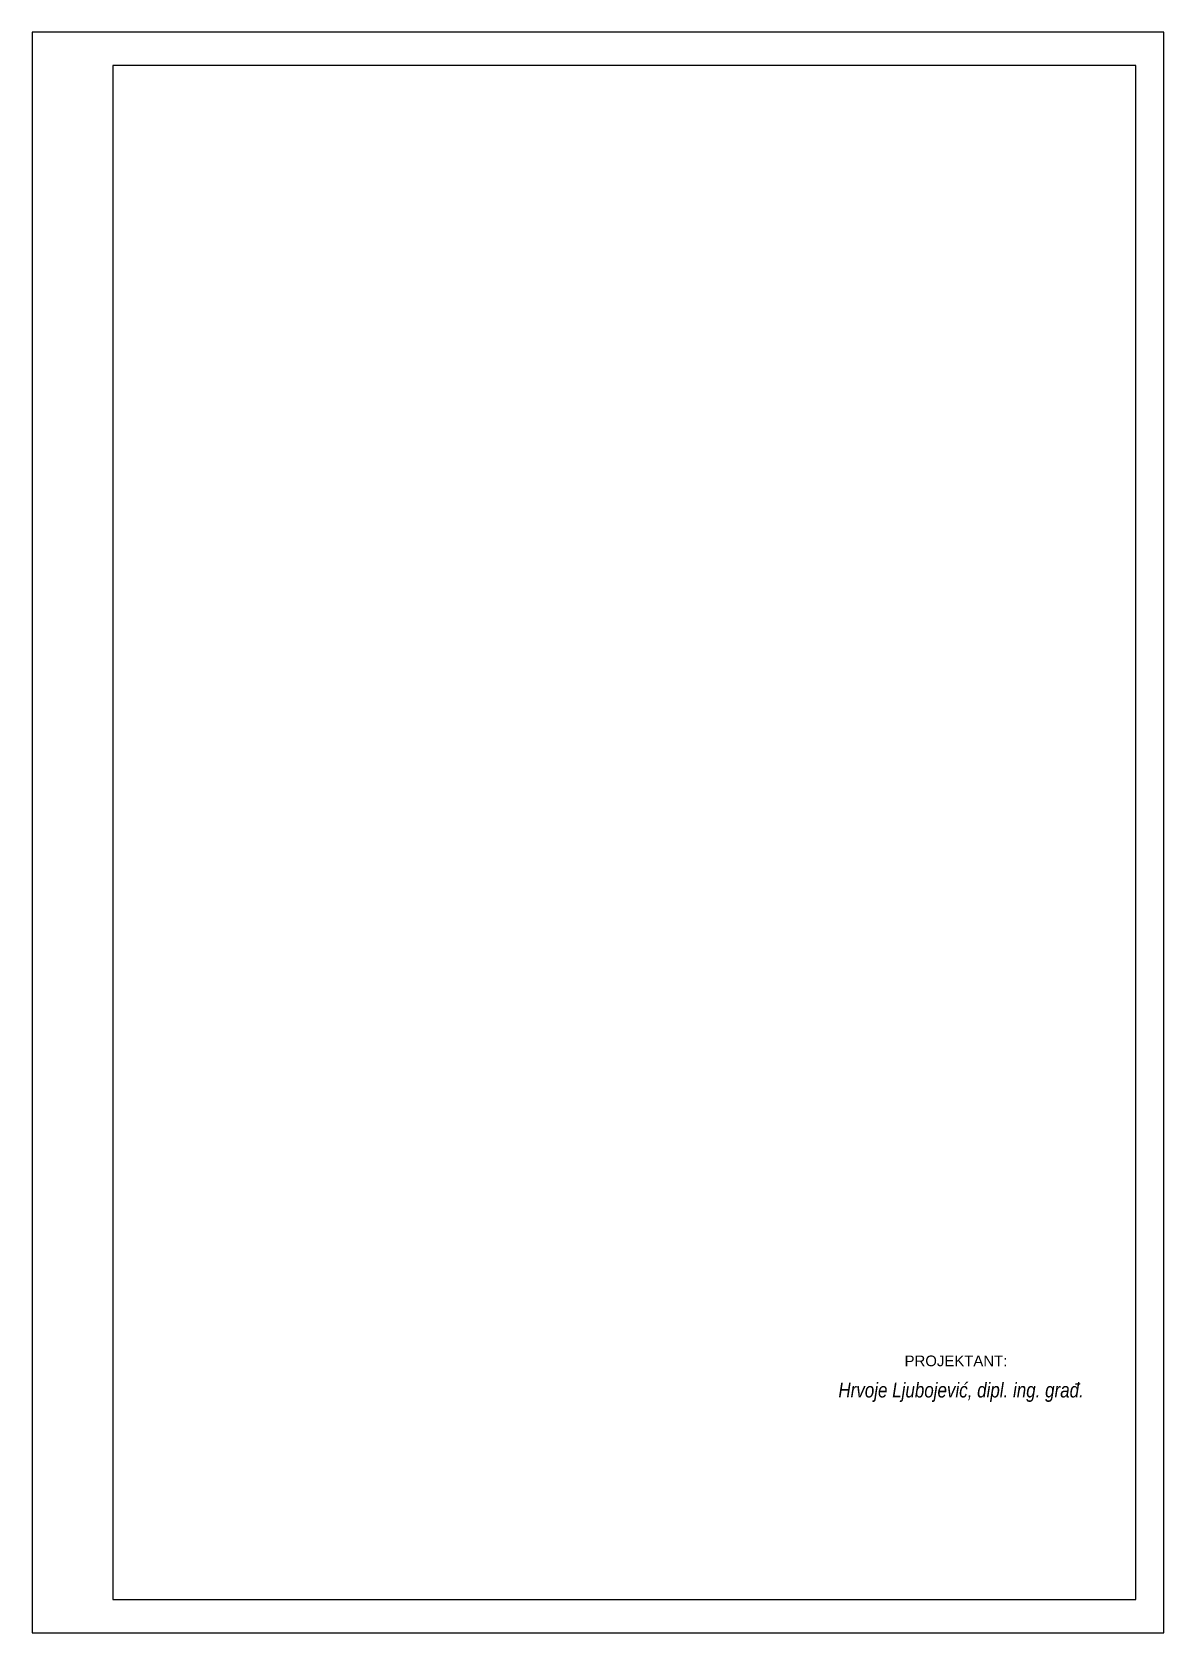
# Paper-space layout 'A4' of a CAD drawing. Header units: centimetres, sheet in millimetres. Extents: x 0 to 210, y 0 to 297.
import ezdxf

# ---------------------------------------------------------------- set-up
doc = ezdxf.new("R2010")
doc.units = ezdxf.units.CM
for name, color, linetype in [('SAST_Okvir', 8, 'Continuous'), ('SAST_Tekst i Sastavnica', 7, 'Continuous'), ('SAST_Viewports', 8, 'Continuous')]:
    doc.layers.add(name, color=color, linetype=linetype)
doc.layers.add('SASTAVNICA', color=7, linetype='Continuous', lineweight=0)
doc.styles.add('ARIALN_i', font='ARIALNI.TTF')
doc.styles.add('opisi', font='arial.ttf', dxfattribs={"height": 20})

psp = doc.layouts.new('A4')

# ---------------------------------------------------------------- linework, layer by layer
at = {"layer": 'SAST_Okvir'}
for points in [[(210, 297), (0, 297), (0, 0), (210, 0)], [(204.8, 290.8), (15, 290.8), (15, 6.2), (204.8, 6.2)]]:
    psp.add_lwpolyline(points, close=True, dxfattribs=at)
at = {"layer": 'SAST_Viewports'}
psp.add_lwpolyline([(204.8, 290.8), (15, 290.8), (15, 6.2), (204.8, 6.2)], close=True, dxfattribs=at)

# ---------------------------------------------------------------- texts
at = {"layer": 'SAST_Tekst i Sastavnica', "insert": (161.88, 51.47), "char_height": 1.98, "width": 20.7929, "attachment_point": 1, "style": 'opisi'}
psp.add_mtext('PROJEKTANT:', dxfattribs=at)
at = {"layer": 'SASTAVNICA', "insert": (149.6, 44.65), "char_height": 2.75, "width": 52.25, "attachment_point": 4, "style": 'ARIALN_i'}
psp.add_mtext('Hrvoje Ljubojević, dipl. ing. građ.', dxfattribs=at)

# ---------------------------------------------------------------- viewports
at = {"layer": 'SAST_Viewports'}
vp = psp.add_viewport(center=(109.9, 148.5), size=(189.8, 284.6), view_center_point=(643201983, 503058634.47), view_height=2846, dxfattribs=at)
vp.dxf.flags = 0x10000  # cut along an outline
vp.dxf.clipping_boundary_handle = psp.add_lwpolyline([(204.8, 290.8), (15, 290.8), (15, 6.2), (204.8, 6.2)], format="xyb", close=True, dxfattribs={"invisible": 1}).dxf.handle

doc.saveas('drawing.dxf')
